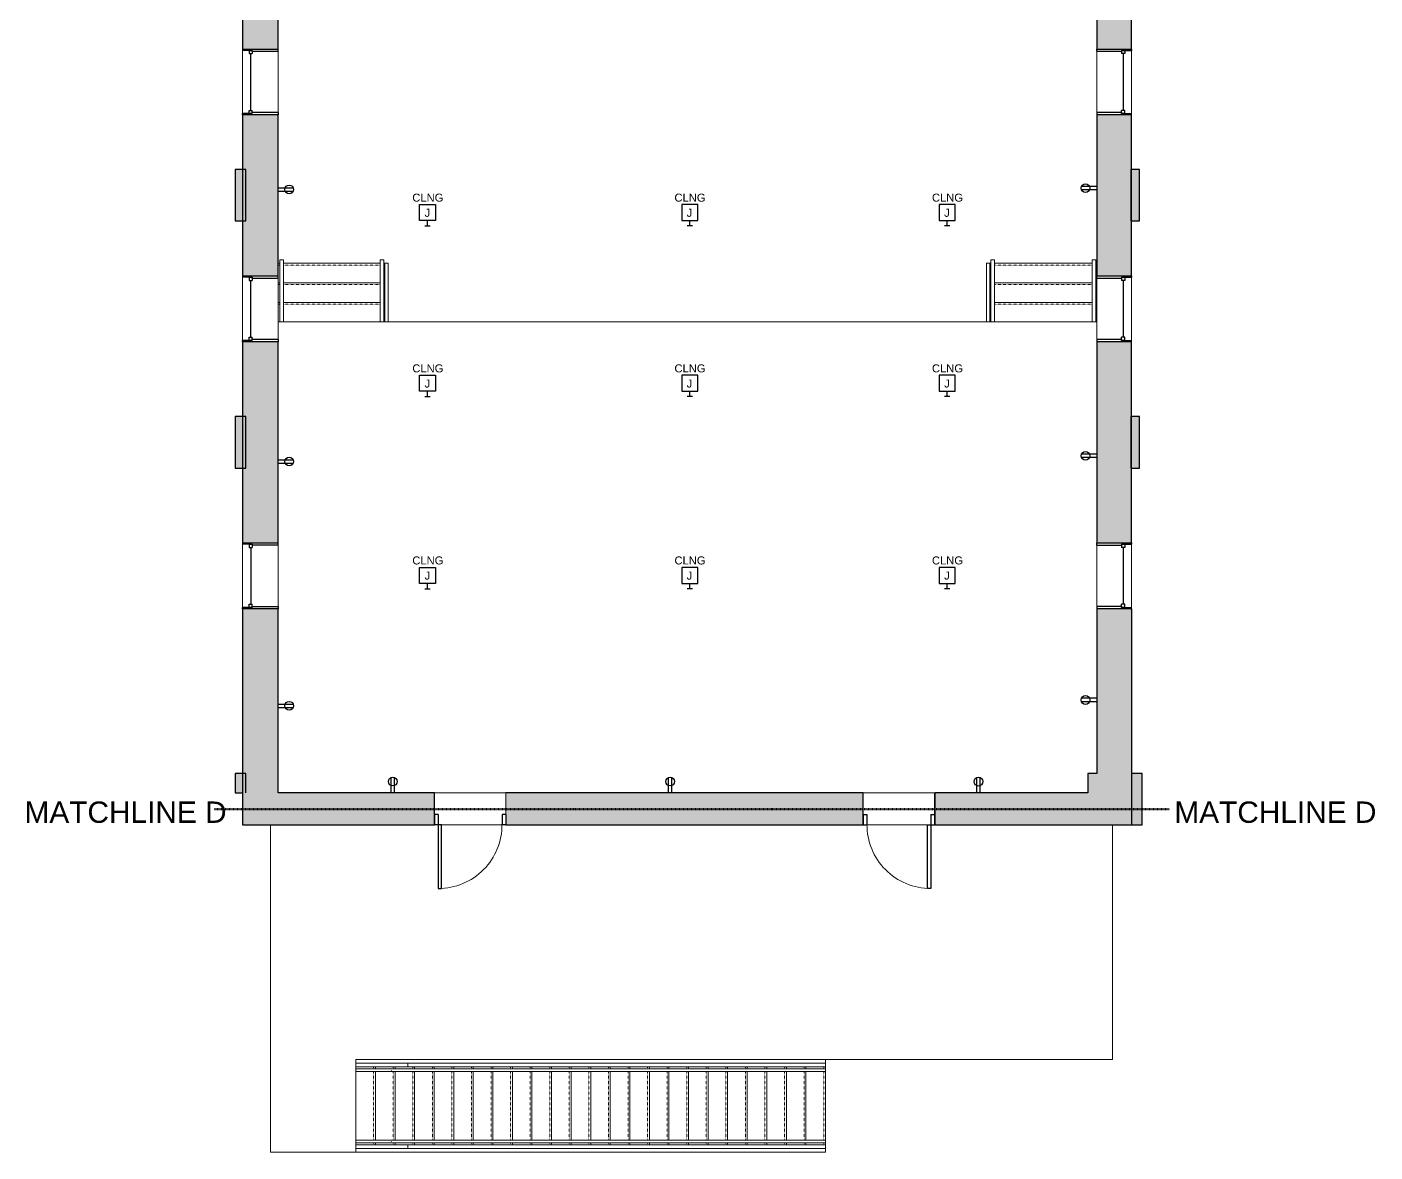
# Model space of a CAD drawing. Header units: inches. Extents: x -4688 to 1542, y -3558 to 978.
# Drawn here: x -1156 to -398, y -2711 to -2078 of the extents above; entities that cross this region are included whole.
import ezdxf

# ---------------------------------------------------------------- set-up
doc = ezdxf.new("R2010")
doc.units = ezdxf.units.IN
doc.header["$MEASUREMENT"] = 0
doc.linetypes.add('Dash', pattern=[0.25, 0.125, -0.125])
doc.linetypes.add('Overhead 1_16_', pattern=[0.101562, 0.0625, -0.039062])
for name, color, linetype, lineweight in [('A-ANNO-MATC', 214, 'Dash', 140), ('A-ANNO-NOTE', 131, 'Continuous', 40), ('A-DOOR', 31, 'Continuous', 18), ('A-DOOR-FRAM', 31, 'Continuous', 30), ('A-FLOR', 192, 'Continuous', 18), ('A-FLOR-HRAL', 11, 'Continuous', 18), ('A-GLAZ', 151, 'Continuous', 18), ('A-WALL', 113, 'Continuous', 18), ('A-WALL-PATT', 111, 'Continuous', 18), ('G-ANNO-TEXT', 231, 'Continuous', 9), ('I-WALL', 2, 'Continuous', 18), ('S-STRS', 31, 'Continuous', 18)]:
    doc.layers.add(name, color=color, linetype=linetype, lineweight=lineweight)
doc.styles.add('Arial', font='arial.ttf', dxfattribs={"height": 4.5})
doc.styles.add('Swis721 Lt BT', font='swissl.ttf', dxfattribs={"height": 4.5})
doc.styles.add('Swis721 Lt BT_1', font='swissl.ttf', dxfattribs={"height": 12})

# ---------------------------------------------------------------- blocks, each defined once
blk = doc.blocks.new('Double Hung - large windows-5248873-1st Floor Power _ Signal')
at = {"layer": 'A-GLAZ', "color": 8, "lineweight": 30}
for p, q in [((-18.5, 10), (-17.75, 10)), ((-17.75, 4.5), (-17.75, 10)), ((17.75, 4.5), (17.75, 10)), ((18.5, 10), (17.75, 10)), ((-17.75, 6.25), (-17.75, 4.5)), ((-17.75, 6.25), (-16, 6.25)), ((-17.75, 4.5), (-16, 4.5)), ((-17.75, 4.5), (-17.25, 4.5)), ((-17.25, -10), (-17.25, 4.5)), ((-16, 6.25), (-16, 4.5)), ((-16, 5.375), (16, 5.375)), ((16, 6.25), (16, 4.5)), ((17.75, 6.25), (16, 6.25)), ((17.75, 4.5), (16, 4.5)), ((17.25, 4.5), (17.75, 4.5)), ((17.25, 4.5), (17.25, -10)), ((17.75, 6.25), (17.75, 4.5)), ((-17.25, -10), (-18.5, -10)), ((17.25, -10), (18.5, -10))]:
    blk.add_line(p, q, dxfattribs=at)
blk = doc.blocks.new('Double Hung - large windows-5534483-1st Floor Power _ Signal')
at = {"layer": 'A-GLAZ', "color": 8, "lineweight": 30}
for p, q in [((-18.5, 9.75), (-17.75, 9.75)), ((-17.75, 4.25), (-17.75, 9.75)), ((17.75, 4.25), (17.75, 9.75)), ((18.5, 9.75), (17.75, 9.75)), ((-17.75, 6), (-17.75, 4.25)), ((-17.75, 6), (-16, 6)), ((-17.75, 4.25), (-16, 4.25)), ((-17.75, 4.25), (-17.25, 4.25)), ((-17.25, -9.75), (-17.25, 4.25)), ((-16, 6), (-16, 4.25)), ((-16, 5.125), (16, 5.125)), ((16, 6), (16, 4.25)), ((17.75, 6), (16, 6)), ((17.75, 4.25), (16, 4.25)), ((17.25, 4.25), (17.75, 4.25)), ((17.25, 4.25), (17.25, -9.75)), ((17.75, 6), (17.75, 4.25)), ((-17.25, -9.75), (-18.5, -9.75)), ((17.25, -9.75), (18.5, -9.75))]:
    blk.add_line(p, q, dxfattribs=at)
blk = doc.blocks.new('Double Hung - large windows-6853879-1st Floor Power _ Signal')
at = {"layer": 'A-GLAZ', "color": 8, "lineweight": 30}
for p, q in [((-17.25, 10), (-18.5, 10)), ((-17.25, 10), (-17.25, -4.5)), ((17.25, 10), (18.5, 10)), ((17.25, -4.5), (17.25, 10)), ((-17.75, -4.5), (-16, -4.5)), ((-17.75, -6.25), (-17.75, -4.5)), ((-17.75, -4.5), (-17.25, -4.5)), ((-17.75, -4.5), (-17.75, -10)), ((-17.75, -6.25), (-16, -6.25)), ((-16, -6.25), (-16, -4.5)), ((-16, -5.375), (16, -5.375)), ((16, -6.25), (16, -4.5)), ((17.75, -4.5), (16, -4.5)), ((17.75, -6.25), (16, -6.25)), ((17.25, -4.5), (17.75, -4.5)), ((17.75, -6.25), (17.75, -4.5)), ((17.75, -4.5), (17.75, -10)), ((-18.5, -10), (-17.75, -10)), ((18.5, -10), (17.75, -10))]:
    blk.add_line(p, q, dxfattribs=at)
blk = doc.blocks.new('Top Rail Type - Top Rail_Internal_-7067207-1st Floor Power _ Signal')
at = {"layer": 'A-FLOR-HRAL', "lineweight": 9}
for p, q in [((-942.09, -2662.84), (-942.09, -2660.84)), ((-942.09, -2660.84), (-707.29, -2660.84)), ((-707.29, -2662.84), (-942.09, -2662.84)), ((-707.29, -2660.84), (-707.29, -2662.84))]:
    blk.add_line(p, q, dxfattribs=at)
blk = doc.blocks.new('Top Rail Type - Top Rail_Internal_-V59-1st Floor Power _ Signal')
at = {"layer": 'A-FLOR-HRAL', "lineweight": 9}
for p, q in [((-971.29, -2662.84), (-971.29, -2660.84)), ((-960.29, -2660.84), (-971.29, -2660.84)), ((-960.29, -2662.84), (-971.29, -2662.84)), ((-707.29, -2660.84), (-960.29, -2660.84)), ((-707.29, -2662.84), (-960.29, -2662.84)), ((-707.29, -2662.84), (-707.29, -2660.84))]:
    blk.add_line(p, q, dxfattribs=at)
blk = doc.blocks.new('Handrail Type - Handrail_Internal_-7067219-1st Floor Power _ Signal')
at = {"layer": 'A-FLOR-HRAL', "lineweight": 9}
for p, q in [((-707.29, -2664.09), (-952.55, -2664.09)), ((-952.55, -2665.59), (-707.29, -2665.59))]:
    blk.add_line(p, q, dxfattribs=at)
at = {"layer": 'A-FLOR-HRAL', "lineweight": 9, "flags": 128}
for points in [[(-951.2, -2664.95), (-951.2, -2664.92), (-951.2, -2664.76), (-951.2, -2664.74)], [(-707.29, -2664.77), (-707.29, -2664.84), (-707.29, -2664.92)]]:
    blk.add_lwpolyline(points, dxfattribs=at)
blk = doc.blocks.new('Handrail Type - Handrail_Internal_-V60-1st Floor Power _ Signal')
at = {"layer": 'A-FLOR-HRAL', "lineweight": 9}
for p, q in [((-971.29, -2665.59), (-971.29, -2664.09)), ((-960.29, -2664.09), (-971.29, -2664.09)), ((-960.29, -2665.59), (-971.29, -2665.59)), ((-707.29, -2664.09), (-960.29, -2664.09)), ((-707.29, -2665.59), (-960.29, -2665.59)), ((-707.29, -2665.59), (-707.29, -2664.09))]:
    blk.add_line(p, q, dxfattribs=at)
blk = doc.blocks.new('Top Rail Type - Top Rail_Internal_-7067231-1st Floor Power _ Signal')
at = {"layer": 'A-FLOR-HRAL', "lineweight": 9}
for p, q in [((-942.09, -2708.84), (-942.09, -2706.84)), ((-942.09, -2706.84), (-707.29, -2706.84)), ((-707.29, -2708.84), (-942.09, -2708.84)), ((-707.29, -2706.84), (-707.29, -2708.84))]:
    blk.add_line(p, q, dxfattribs=at)
blk = doc.blocks.new('Top Rail Type - Top Rail_Internal_-V61-1st Floor Power _ Signal')
at = {"layer": 'A-FLOR-HRAL', "lineweight": 9}
for p, q in [((-971.29, -2708.84), (-971.29, -2706.84)), ((-960.29, -2706.84), (-971.29, -2706.84)), ((-960.29, -2708.84), (-971.29, -2708.84)), ((-707.29, -2706.84), (-960.29, -2706.84)), ((-707.29, -2708.84), (-960.29, -2708.84)), ((-707.29, -2708.84), (-707.29, -2706.84))]:
    blk.add_line(p, q, dxfattribs=at)
blk = doc.blocks.new('Handrail Type - Handrail_Internal_-7067243-1st Floor Power _ Signal')
at = {"layer": 'A-FLOR-HRAL', "lineweight": 9}
for p, q in [((-707.29, -2704.09), (-952.55, -2704.09)), ((-952.55, -2705.59), (-707.29, -2705.59))]:
    blk.add_line(p, q, dxfattribs=at)
at = {"layer": 'A-FLOR-HRAL', "lineweight": 9, "flags": 128}
for points in [[(-951.2, -2704.95), (-951.2, -2704.92), (-951.2, -2704.76), (-951.2, -2704.74)], [(-707.29, -2704.77), (-707.29, -2704.84), (-707.29, -2704.92)]]:
    blk.add_lwpolyline(points, dxfattribs=at)
blk = doc.blocks.new('Handrail Type - Handrail_Internal_-V62-1st Floor Power _ Signal')
at = {"layer": 'A-FLOR-HRAL', "lineweight": 9}
for p, q in [((-971.29, -2705.59), (-971.29, -2704.09)), ((-960.29, -2704.09), (-971.29, -2704.09)), ((-707.29, -2704.09), (-960.29, -2704.09)), ((-707.29, -2705.59), (-707.29, -2704.09)), ((-960.29, -2705.59), (-971.29, -2705.59)), ((-707.29, -2705.59), (-960.29, -2705.59))]:
    blk.add_line(p, q, dxfattribs=at)
blk = doc.blocks.new('Top Rail Type - Top Rail_Internal_-8436637-1st Floor Power _ Signal')
at = {"layer": 'A-FLOR-HRAL', "lineweight": 9}
for p, q in [((-1014.06, -2209.08), (-1012.06, -2209.08)), ((-1014.06, -2244.08), (-1014.06, -2209.08)), ((-1012.06, -2209.08), (-1012.06, -2244.08)), ((-1012.06, -2244.08), (-1014.06, -2244.08))]:
    blk.add_line(p, q, dxfattribs=at)
blk = doc.blocks.new('Top Rail Type - Top Rail_Internal_-V146-1st Floor Power _ Signal')
at = {"layer": 'A-FLOR-HRAL', "lineweight": 9}
for p, q in [((-1014.06, -2209.08), (-1012.06, -2209.08)), ((-1014.06, -2244.08), (-1014.06, -2209.08)), ((-1012.06, -2244.08), (-1012.06, -2209.08)), ((-1014.06, -2244.08), (-1012.06, -2244.08))]:
    blk.add_line(p, q, dxfattribs=at)
blk = doc.blocks.new('Top Rail Type - Top Rail_Internal_-8436653-1st Floor Power _ Signal')
at = {"layer": 'A-FLOR-HRAL', "lineweight": 9}
for p, q in [((-957.56, -2209.08), (-955.56, -2209.08)), ((-957.56, -2244.08), (-957.56, -2209.08)), ((-955.56, -2209.08), (-955.56, -2244.08)), ((-955.56, -2244.08), (-957.56, -2244.08))]:
    blk.add_line(p, q, dxfattribs=at)
blk = doc.blocks.new('Top Rail Type - Top Rail_Internal_-V147-1st Floor Power _ Signal')
at = {"layer": 'A-FLOR-HRAL', "lineweight": 9}
for p, q in [((-957.56, -2209.08), (-955.56, -2209.08)), ((-957.56, -2244.08), (-957.56, -2209.08)), ((-955.56, -2244.08), (-955.56, -2209.08)), ((-957.56, -2244.08), (-955.56, -2244.08))]:
    blk.add_line(p, q, dxfattribs=at)
blk = doc.blocks.new('Top Rail Type - Top Rail_Internal_-8436671-1st Floor Power _ Signal')
at = {"layer": 'A-FLOR-HRAL', "lineweight": 9}
for p, q in [((-614.3, -2209.08), (-612.3, -2209.08)), ((-614.3, -2244.08), (-614.3, -2209.08)), ((-612.3, -2209.08), (-612.3, -2244.08)), ((-612.3, -2244.08), (-614.3, -2244.08))]:
    blk.add_line(p, q, dxfattribs=at)
blk = doc.blocks.new('Top Rail Type - Top Rail_Internal_-V148-1st Floor Power _ Signal')
at = {"layer": 'A-FLOR-HRAL', "lineweight": 9}
for p, q in [((-614.3, -2209.08), (-612.3, -2209.08)), ((-614.3, -2244.08), (-614.3, -2209.08)), ((-612.3, -2244.08), (-612.3, -2209.08)), ((-614.3, -2244.08), (-612.3, -2244.08))]:
    blk.add_line(p, q, dxfattribs=at)
blk = doc.blocks.new('Top Rail Type - Top Rail_Internal_-8436687-1st Floor Power _ Signal')
at = {"layer": 'A-FLOR-HRAL', "lineweight": 9}
for p, q in [((-557.3, -2209.08), (-555.3, -2209.08)), ((-557.3, -2244.08), (-557.3, -2209.08)), ((-555.3, -2209.08), (-555.3, -2244.08)), ((-555.3, -2244.08), (-557.3, -2244.08))]:
    blk.add_line(p, q, dxfattribs=at)
blk = doc.blocks.new('Top Rail Type - Top Rail_Internal_-V149-1st Floor Power _ Signal')
at = {"layer": 'A-FLOR-HRAL', "lineweight": 9}
for p, q in [((-557.3, -2209.08), (-555.3, -2209.08)), ((-557.3, -2244.08), (-557.3, -2209.08)), ((-555.3, -2244.08), (-555.3, -2209.08)), ((-557.3, -2244.08), (-555.3, -2244.08))]:
    blk.add_line(p, q, dxfattribs=at)
blk = doc.blocks.new('Single Flush - OTJ_SOLIDFLUSH_ALUM 3_-8440901-1st Floor Power _ Signal')
at = {"layer": 'A-DOOR', "lineweight": 30}
for p, q in [((16.15625, 44.8125), (16.15625, 9)), ((17.90625, 44.8125), (16.15625, 44.8125)), ((17.90625, 9), (17.90625, 44.8125)), ((16.15625, 9), (17.90625, 9))]:
    blk.add_line(p, q, dxfattribs=at)
at = {"layer": 'A-DOOR', "lineweight": 9}
blk.add_arc((17.90625, 9), 35.8125, 90, 180.5, dxfattribs=at)
at = {"layer": 'A-DOOR-FRAM'}
for p, q in [((-20, 3.25), (-20, 9)), ((-20, 9), (-18, 9)), ((-18, 3.25), (-18, 9)), ((18.000004, 3.25), (18.000004, 9)), ((18.000004, 9), (20.000004, 9)), ((20.000004, 3.25), (20.000004, 9)), ((-20, 3.25), (-18, 3.25)), ((18.000004, 3.25), (20.000004, 3.25))]:
    blk.add_line(p, q, dxfattribs=at)
blk = doc.blocks.new('Single Flush - OTJ_SOLIDFLUSH_ALUM 3_-8440902-1st Floor Power _ Signal')
at = {"layer": 'A-DOOR', "lineweight": 30}
for p, q in [((16.15625, -9), (17.90625, -9)), ((16.15625, -44.8125), (16.15625, -9)), ((17.90625, -9), (17.90625, -44.8125)), ((17.90625, -44.8125), (16.15625, -44.8125))]:
    blk.add_line(p, q, dxfattribs=at)
at = {"layer": 'A-DOOR', "lineweight": 9}
blk.add_arc((17.90625, -9), 35.8125, 179.5, 270, dxfattribs=at)
at = {"layer": 'A-DOOR-FRAM'}
for p, q in [((-20, -3.25), (-20, -9)), ((-20, -3.25), (-18, -3.25)), ((-18, -3.25), (-18, -9)), ((18.000004, -3.25), (18.000004, -9)), ((18.000004, -3.25), (20.000004, -3.25)), ((20.000004, -3.25), (20.000004, -9)), ((-20, -9), (-18, -9)), ((18.000004, -9), (20.000004, -9))]:
    blk.add_line(p, q, dxfattribs=at)

msp = doc.modelspace()

# ---------------------------------------------------------------- hatches: boundary and pattern name
at = {"layer": 'A-WALL-PATT', "lineweight": 9}
h = msp.add_hatch(color=7, dxfattribs=at)
h.paths.add_polyline_path([(-554.8, -2508.84), (-535.3, -2508.84), (-535.3, -2405.34), (-554.8, -2405.34), (-554.8, -2497.91)], flags=0)
h.paths.add_polyline_path([(-535.3, -2368.34), (-535.3, -2255.2), (-554.8, -2255.2), (-554.8, -2368.34)], flags=0)
h.paths.add_polyline_path([(-554.8, -2218.2), (-535.3, -2218.2), (-535.3, -2127.62), (-554.8, -2127.62)], flags=0)
h.paths.add_polyline_path([(-554.8, -2090.62), (-535.3, -2090.62), (-535.3, -1977.62), (-554.8, -1977.62)], flags=0)
h.paths.add_polyline_path([(-535.3, -1940.62), (-535.3, -1827.62), (-554.8, -1827.62), (-554.8, -1940.62)], flags=0)
h.paths.add_polyline_path([(-535.3, -1790.62), (-535.3, -1676.15), (-554.8, -1676.15), (-554.8, -1790.62)], flags=0)
h.paths.add_polyline_path([(-535.3, -1639.15), (-535.3, -1527.62), (-554.8, -1527.62), (-554.8, -1639.15)], flags=0)
h.paths.add_polyline_path([(-535.3, -1490.62), (-535.3, -1377.62), (-554.8, -1377.62), (-554.8, -1490.62)], flags=0)
h.paths.add_polyline_path([(-535.3, -1340.62), (-535.3, -1266.19), (-554.8, -1266.19), (-554.8, -1340.62)], flags=0)
h = msp.add_hatch(color=7, dxfattribs=at)
h.paths.add_polyline_path([(-1035.06, -2508.84), (-1015.06, -2508.84), (-1015.06, -2405.34), (-1035.06, -2405.34)], flags=0)
h.paths.add_polyline_path([(-1015.06, -2368.34), (-1015.06, -2255.2), (-1035.06, -2255.2), (-1035.06, -2368.34)], flags=0)
h.paths.add_polyline_path([(-1015.06, -2218.2), (-1015.06, -2127.62), (-1035.06, -2127.62), (-1035.06, -2218.2)], flags=0)
h.paths.add_polyline_path([(-1035.06, -2090.62), (-1015.06, -2090.62), (-1015.06, -1977.62), (-1035.06, -1977.62)], flags=0)
h.paths.add_polyline_path([(-1015.06, -1940.62), (-1015.06, -1827.62), (-1035.06, -1827.62), (-1035.06, -1940.62)], flags=0)
h.paths.add_polyline_path([(-1015.06, -1790.62), (-1015.06, -1677.62), (-1035.06, -1677.62), (-1035.06, -1790.62)], flags=0)
h.paths.add_polyline_path([(-1015.06, -1640.62), (-1015.06, -1527.62), (-1035.06, -1527.62), (-1035.06, -1640.62)], flags=0)
h.paths.add_polyline_path([(-1015.06, -1490.62), (-1015.06, -1377.62), (-1035.06, -1377.62), (-1035.06, -1490.62)], flags=0)
h.paths.add_polyline_path([(-1035.06, -1340.62), (-1015.06, -1340.62), (-1015.06, -1284.19), (-1035.06, -1284.19), (-1035.06, -1291.97)], flags=0)
for points in [[(-1033.18, -2187.21), (-1033.18, -2158.28), (-1039.18, -2158.28), (-1039.18, -2187.21)], [(-530.69, -2187.21), (-530.69, -2158.28), (-535.69, -2158.28), (-535.69, -2187.21)], [(-1033.18, -2326.21), (-1033.18, -2297.28), (-1039.18, -2297.28), (-1039.18, -2326.21)], [(-530.69, -2326.21), (-530.69, -2297.28), (-535.69, -2297.28), (-535.69, -2326.21)], [(-1035.06, -2508.84), (-1033.18, -2508.84), (-1033.18, -2497.91), (-1039.18, -2497.91), (-1039.18, -2508.84)], [(-554.8, -2508.84), (-554.8, -2497.91), (-559.8, -2497.91), (-559.8, -2508.84)], [(-529.3, -2526.84), (-529.3, -2497.91), (-535.3, -2497.91), (-535.3, -2526.84)]]:
    msp.add_hatch(color=7, dxfattribs=at).paths.add_polyline_path(points, flags=0)
h = msp.add_hatch(color=7, dxfattribs=at)
h.paths.add_polyline_path([(-535.3, -2526.84), (-535.3, -2508.84), (-645.69, -2508.84), (-645.69, -2526.84)], flags=0)
h.paths.add_polyline_path([(-886.95, -2526.84), (-686.05, -2526.84), (-686.05, -2508.84), (-886.95, -2508.84)], flags=0)
h.paths.add_polyline_path([(-927.06, -2526.84), (-927.06, -2508.84), (-1035.06, -2508.84), (-1035.06, -2526.84)], flags=0)

# ---------------------------------------------------------------- linework, layer by layer
at = {"layer": 'A-ANNO-MATC'}
msp.add_line((-1051.04, -2518.06), (-514.04, -2518.06), dxfattribs=at)
at = {"layer": 'A-ANNO-NOTE', "lineweight": 30}
for p, q in [((-1014.74, -2168.63), (-1006.47, -2168.63)), ((-1014.74, -2170.54), (-1006.47, -2170.54)), ((-555.13, -2167.87), (-563.39, -2167.87)), ((-555.13, -2169.79), (-563.39, -2169.79)), ((-935.56, -2187.08), (-935.56, -2178.08)), ((-935.56, -2178.08), (-926.56, -2178.08)), ((-926.56, -2178.08), (-926.56, -2187.08)), ((-779.06, -2178.08), (-788.06, -2178.08)), ((-788.06, -2178.08), (-788.06, -2187.08)), ((-779.06, -2187.08), (-779.06, -2178.08)), ((-634.3, -2178.08), (-643.3, -2178.08)), ((-643.3, -2178.08), (-643.3, -2187.08)), ((-634.3, -2187.08), (-634.3, -2178.08)), ((-926.56, -2187.08), (-935.56, -2187.08)), ((-932.56, -2190.08), (-929.56, -2190.08)), ((-931.06, -2190.08), (-931.06, -2187.08)), ((-788.06, -2187.08), (-779.06, -2187.08)), ((-782.06, -2190.08), (-785.06, -2190.08)), ((-783.56, -2190.08), (-783.56, -2187.08)), ((-643.3, -2187.08), (-634.3, -2187.08)), ((-637.3, -2190.08), (-640.3, -2190.08)), ((-638.8, -2190.08), (-638.8, -2187.08)), ((-935.56, -2283.08), (-935.56, -2274.08)), ((-935.56, -2274.08), (-926.56, -2274.08)), ((-926.56, -2274.08), (-926.56, -2283.08)), ((-779.06, -2274.08), (-788.06, -2274.08)), ((-788.06, -2274.08), (-788.06, -2283.08)), ((-779.06, -2283.08), (-779.06, -2274.08)), ((-634.3, -2274.08), (-643.3, -2274.08)), ((-643.3, -2274.08), (-643.3, -2283.08)), ((-634.3, -2283.08), (-634.3, -2274.08)), ((-926.56, -2283.08), (-935.56, -2283.08)), ((-932.56, -2286.08), (-929.56, -2286.08)), ((-931.06, -2286.08), (-931.06, -2283.08)), ((-788.06, -2283.08), (-779.06, -2283.08)), ((-782.06, -2286.08), (-785.06, -2286.08)), ((-783.56, -2286.08), (-783.56, -2283.08)), ((-643.3, -2283.08), (-634.3, -2283.08)), ((-637.3, -2286.08), (-640.3, -2286.08)), ((-638.8, -2286.08), (-638.8, -2283.08)), ((-555.13, -2318.39), (-563.39, -2318.39)), ((-1014.74, -2321.62), (-1006.47, -2321.62)), ((-1014.74, -2323.53), (-1006.47, -2323.53)), ((-555.13, -2320.3), (-563.39, -2320.3)), ((-935.56, -2391.08), (-935.56, -2382.08)), ((-935.56, -2382.08), (-926.56, -2382.08)), ((-926.56, -2382.08), (-926.56, -2391.08)), ((-779.06, -2382.08), (-788.06, -2382.08)), ((-788.06, -2382.08), (-788.06, -2391.08)), ((-779.06, -2391.08), (-779.06, -2382.08)), ((-634.3, -2382.08), (-643.3, -2382.08)), ((-643.3, -2382.08), (-643.3, -2391.08)), ((-634.3, -2391.08), (-634.3, -2382.08)), ((-926.56, -2391.08), (-935.56, -2391.08)), ((-932.56, -2394.08), (-929.56, -2394.08)), ((-931.06, -2394.08), (-931.06, -2391.08)), ((-788.06, -2391.08), (-779.06, -2391.08)), ((-782.06, -2394.08), (-785.06, -2394.08)), ((-783.56, -2394.08), (-783.56, -2391.08)), ((-643.3, -2391.08), (-634.3, -2391.08)), ((-637.3, -2394.08), (-640.3, -2394.08)), ((-638.8, -2394.08), (-638.8, -2391.08)), ((-1014.74, -2458.94), (-1006.47, -2458.94)), ((-1014.74, -2460.86), (-1006.47, -2460.86)), ((-555.13, -2455.71), (-563.39, -2455.71)), ((-555.13, -2457.63), (-563.39, -2457.63)), ((-951.53, -2508.52), (-951.53, -2500.25)), ((-949.61, -2508.52), (-949.61, -2500.25)), ((-795.53, -2508.52), (-795.53, -2500.25)), ((-793.61, -2508.52), (-793.61, -2500.25)), ((-622.27, -2508.52), (-622.27, -2500.25)), ((-620.35, -2508.52), (-620.35, -2500.25))]:
    msp.add_line(p, q, dxfattribs=at)
for centre, radius in [((-1008.75, -2169.58), 2.48), ((-561.11, -2168.83), 2.47), ((-561.11, -2319.35), 2.48), ((-1008.75, -2322.58), 2.47), ((-561.11, -2456.67), 2.47), ((-1008.75, -2459.9), 2.48), ((-950.57, -2502.54), 2.47), ((-794.57, -2502.54), 2.47), ((-621.31, -2502.54), 2.48)]:
    msp.add_circle(centre, radius, dxfattribs=at)
at = {"layer": 'A-FLOR'}
for p, q in [((-1014.06, -2244.08), (-1015.06, -2244.08)), ((-1015.06, -2244.08), (-1015.06, -2255.2)), ((-957.56, -2244.08), (-1012.06, -2244.08)), ((-955.06, -2244.08), (-955.56, -2244.08)), ((-616.8, -2244.08), (-953.06, -2244.08)), ((-614.3, -2244.08), (-614.8, -2244.08)), ((-557.3, -2244.08), (-612.3, -2244.08)), ((-554.8, -2244.08), (-555.3, -2244.08)), ((-554.8, -2255.2), (-554.8, -2244.08)), ((-1015.06, -2368.34), (-1015.06, -2405.34)), ((-554.8, -2405.34), (-554.8, -2368.34)), ((-1019.29, -2526.84), (-1019.29, -2710.84)), ((-886.95, -2526.84), (-927.06, -2526.84)), ((-646.05, -2526.84), (-686.05, -2526.84)), ((-545.92, -2658.84), (-545.92, -2526.84)), ((-958.32, -2658.84), (-545.92, -2658.84)), ((-971.29, -2664.09), (-971.29, -2662.84)), ((-971.29, -2704.09), (-971.29, -2665.59)), ((-1019.29, -2710.84), (-971.29, -2710.84)), ((-971.29, -2706.84), (-971.29, -2705.59))]:
    msp.add_line(p, q, dxfattribs=at)
at = {"layer": 'A-WALL', "color": 8, "lineweight": 30}
for p, q in [((-1035.06, -1977.62), (-1035.06, -2090.62)), ((-1015.06, -2090.62), (-1015.06, -1977.62)), ((-554.8, -1977.62), (-554.8, -2090.62)), ((-535.3, -2090.62), (-535.3, -1977.62)), ((-1035.06, -2090.62), (-1015.06, -2090.62)), ((-554.8, -2090.62), (-535.3, -2090.62)), ((-1035.06, -2127.62), (-1035.06, -2218.2)), ((-1015.06, -2127.62), (-1035.06, -2127.62)), ((-1015.06, -2218.2), (-1015.06, -2127.62)), ((-535.3, -2127.62), (-554.8, -2127.62)), ((-554.8, -2127.62), (-554.8, -2218.2)), ((-535.3, -2218.2), (-535.3, -2127.62)), ((-1039.18, -2158.28), (-1039.18, -2187.21)), ((-1033.18, -2158.28), (-1039.18, -2158.28)), ((-1033.18, -2187.21), (-1033.18, -2158.28)), ((-1039.18, -2187.21), (-1033.18, -2187.21)), ((-1035.06, -2218.2), (-1015.06, -2218.2)), ((-554.8, -2218.2), (-535.3, -2218.2)), ((-1035.06, -2255.2), (-1035.06, -2368.34)), ((-1015.06, -2255.2), (-1035.06, -2255.2)), ((-1015.06, -2368.34), (-1015.06, -2255.2)), ((-535.3, -2255.2), (-554.8, -2255.2)), ((-554.8, -2255.2), (-554.8, -2368.34)), ((-535.3, -2368.34), (-535.3, -2255.2)), ((-1039.18, -2297.28), (-1039.18, -2326.21)), ((-1033.18, -2297.28), (-1039.18, -2297.28)), ((-1033.18, -2326.21), (-1033.18, -2297.28)), ((-1039.18, -2326.21), (-1033.18, -2326.21)), ((-1035.06, -2368.34), (-1015.06, -2368.34)), ((-554.8, -2368.34), (-535.3, -2368.34)), ((-1035.06, -2405.34), (-1035.06, -2526.84)), ((-1015.06, -2405.34), (-1035.06, -2405.34)), ((-1015.06, -2508.84), (-1015.06, -2405.34)), ((-535.3, -2405.34), (-554.8, -2405.34)), ((-554.8, -2405.34), (-554.8, -2497.91)), ((-535.3, -2405.34), (-535.3, -2526.84)), ((-1039.18, -2497.91), (-1039.18, -2508.84)), ((-1033.18, -2497.91), (-1039.18, -2497.91)), ((-1033.18, -2508.84), (-1033.18, -2497.91)), ((-529.3, -2497.91), (-535.3, -2497.91)), ((-529.3, -2526.84), (-529.3, -2497.91)), ((-1039.18, -2508.84), (-1035.06, -2508.84)), ((-927.06, -2508.84), (-1015.06, -2508.84)), ((-927.06, -2526.84), (-927.06, -2508.84)), ((-686.05, -2508.84), (-886.95, -2508.84)), ((-686.05, -2526.84), (-686.05, -2508.84)), ((-559.8, -2508.84), (-645.69, -2508.84)), ((-1035.06, -2526.84), (-927.06, -2526.84)), ((-886.95, -2526.84), (-686.05, -2526.84)), ((-645.69, -2526.84), (-529.3, -2526.84))]:
    msp.add_line(p, q, dxfattribs=at)
at = {"layer": 'A-WALL', "lineweight": 9}
for p, q in [((-1035.06, -2127.62), (-1035.06, -2090.62)), ((-1015.06, -2090.62), (-1015.06, -2127.62)), ((-554.8, -2127.62), (-554.8, -2090.62)), ((-535.3, -2090.62), (-535.3, -2127.62)), ((-1035.06, -2255.2), (-1035.06, -2218.2)), ((-1015.06, -2218.2), (-1015.06, -2244.08)), ((-554.8, -2244.08), (-554.8, -2218.2)), ((-535.3, -2218.2), (-535.3, -2255.2)), ((-1035.06, -2405.34), (-1035.06, -2368.34)), ((-535.3, -2368.34), (-535.3, -2405.34)), ((-927.06, -2508.84), (-887.06, -2508.84)), ((-886.95, -2508.84), (-886.95, -2526.84)), ((-686.05, -2508.84), (-646.05, -2508.84)), ((-645.69, -2508.84), (-645.69, -2526.84))]:
    msp.add_line(p, q, dxfattribs=at)
at = {"layer": 'A-WALL'}
for p, q in [((-645.69, -2508.84), (-646.05, -2508.84)), ((-646.05, -2508.84), (-646.05, -2526.84)), ((-646.05, -2526.84), (-645.69, -2526.84))]:
    msp.add_line(p, q, dxfattribs=at)
at = {"layer": 'I-WALL', "color": 8, "lineweight": 30}
for p, q in [((-530.69, -2158.28), (-535.69, -2158.28)), ((-535.69, -2158.28), (-535.69, -2187.21)), ((-530.69, -2187.21), (-530.69, -2158.28)), ((-535.69, -2187.21), (-530.69, -2187.21)), ((-530.69, -2297.28), (-535.69, -2297.28)), ((-535.69, -2297.28), (-535.69, -2326.21)), ((-530.69, -2326.21), (-530.69, -2297.28)), ((-535.69, -2326.21), (-530.69, -2326.21)), ((-554.8, -2497.91), (-559.8, -2497.91)), ((-559.8, -2497.91), (-559.8, -2508.84))]:
    msp.add_line(p, q, dxfattribs=at)
at = {"layer": 'S-STRS', "lineweight": 9}
for p, q in [((-1014.06, -2211.08), (-1015.06, -2211.08)), ((-957.56, -2211.08), (-1012.06, -2211.08)), ((-955.06, -2211.08), (-955.56, -2211.08)), ((-953.06, -2211.08), (-955.06, -2211.08)), ((-955.06, -2211.08), (-955.06, -2222.08)), ((-953.06, -2211.08), (-953.06, -2244.08)), ((-614.8, -2211.08), (-616.8, -2211.08)), ((-616.8, -2211.08), (-616.8, -2244.08)), ((-614.8, -2211.08), (-614.8, -2222.08)), ((-614.3, -2211.08), (-614.8, -2211.08)), ((-557.3, -2211.08), (-612.3, -2211.08)), ((-554.8, -2211.08), (-555.3, -2211.08)), ((-1014.06, -2222.08), (-1015.06, -2222.08)), ((-957.56, -2222.08), (-1012.06, -2222.08)), ((-955.06, -2222.08), (-955.56, -2222.08)), ((-955.06, -2222.08), (-955.06, -2233.08)), ((-614.8, -2222.08), (-614.8, -2233.08)), ((-614.3, -2222.08), (-614.8, -2222.08)), ((-557.3, -2222.08), (-612.3, -2222.08)), ((-554.8, -2222.08), (-555.3, -2222.08)), ((-1014.06, -2233.08), (-1015.06, -2233.08)), ((-957.56, -2233.08), (-1012.06, -2233.08)), ((-955.06, -2233.08), (-955.56, -2233.08)), ((-955.06, -2233.08), (-955.06, -2244.08)), ((-614.8, -2233.08), (-614.8, -2244.08)), ((-614.3, -2233.08), (-614.8, -2233.08)), ((-557.3, -2233.08), (-612.3, -2233.08)), ((-554.8, -2233.08), (-555.3, -2233.08)), ((-955.06, -2244.08), (-953.06, -2244.08)), ((-616.8, -2244.08), (-614.8, -2244.08)), ((-971.29, -2658.84), (-971.29, -2660.84)), ((-958.32, -2658.84), (-971.29, -2658.84)), ((-707.29, -2660.84), (-707.29, -2658.84)), ((-971.29, -2664.09), (-971.29, -2662.84)), ((-971.29, -2704.09), (-971.29, -2665.59)), ((-960.29, -2664.09), (-960.29, -2662.84)), ((-960.29, -2704.09), (-960.29, -2665.59)), ((-949.29, -2664.09), (-949.29, -2662.84)), ((-949.29, -2704.09), (-949.29, -2665.59)), ((-938.29, -2664.09), (-938.29, -2662.84)), ((-938.29, -2704.09), (-938.29, -2665.59)), ((-927.29, -2664.09), (-927.29, -2662.84)), ((-927.29, -2704.09), (-927.29, -2665.59)), ((-916.29, -2664.09), (-916.29, -2662.84)), ((-916.29, -2704.09), (-916.29, -2665.59)), ((-905.29, -2664.09), (-905.29, -2662.84)), ((-905.29, -2704.09), (-905.29, -2665.59)), ((-894.29, -2664.09), (-894.29, -2662.84)), ((-894.29, -2704.09), (-894.29, -2665.59)), ((-883.29, -2664.09), (-883.29, -2662.84)), ((-883.29, -2704.09), (-883.29, -2665.59)), ((-872.29, -2664.09), (-872.29, -2662.84)), ((-872.29, -2704.09), (-872.29, -2665.59)), ((-861.29, -2664.09), (-861.29, -2662.84)), ((-861.29, -2704.09), (-861.29, -2665.59)), ((-850.29, -2664.09), (-850.29, -2662.84)), ((-850.29, -2704.09), (-850.29, -2665.59)), ((-839.29, -2664.09), (-839.29, -2662.84)), ((-839.29, -2704.09), (-839.29, -2665.59)), ((-828.29, -2664.09), (-828.29, -2662.84)), ((-828.29, -2704.09), (-828.29, -2665.59)), ((-817.29, -2664.09), (-817.29, -2662.84)), ((-817.29, -2704.09), (-817.29, -2665.59)), ((-806.29, -2664.09), (-806.29, -2662.84)), ((-806.29, -2704.09), (-806.29, -2665.59)), ((-795.29, -2664.09), (-795.29, -2662.84)), ((-795.29, -2704.09), (-795.29, -2665.59)), ((-784.29, -2664.09), (-784.29, -2662.84)), ((-784.29, -2704.09), (-784.29, -2665.59)), ((-773.29, -2664.09), (-773.29, -2662.84)), ((-773.29, -2704.09), (-773.29, -2665.59)), ((-762.29, -2664.09), (-762.29, -2662.84)), ((-762.29, -2704.09), (-762.29, -2665.59)), ((-751.29, -2664.09), (-751.29, -2662.84)), ((-751.29, -2704.09), (-751.29, -2665.59)), ((-740.29, -2664.09), (-740.29, -2662.84)), ((-740.29, -2704.09), (-740.29, -2665.59)), ((-729.29, -2664.09), (-729.29, -2662.84)), ((-729.29, -2704.09), (-729.29, -2665.59)), ((-718.29, -2664.09), (-718.29, -2662.84)), ((-718.29, -2704.09), (-718.29, -2665.59)), ((-707.29, -2664.09), (-707.29, -2662.84)), ((-707.29, -2704.09), (-707.29, -2665.59)), ((-971.29, -2706.84), (-971.29, -2705.59)), ((-971.29, -2708.84), (-971.29, -2710.84)), ((-707.29, -2710.84), (-971.29, -2710.84)), ((-960.29, -2706.84), (-960.29, -2705.59)), ((-949.29, -2706.84), (-949.29, -2705.59)), ((-938.29, -2706.84), (-938.29, -2705.59)), ((-927.29, -2706.84), (-927.29, -2705.59)), ((-916.29, -2706.84), (-916.29, -2705.59)), ((-905.29, -2706.84), (-905.29, -2705.59)), ((-894.29, -2706.84), (-894.29, -2705.59)), ((-883.29, -2706.84), (-883.29, -2705.59)), ((-872.29, -2706.84), (-872.29, -2705.59)), ((-861.29, -2706.84), (-861.29, -2705.59)), ((-850.29, -2706.84), (-850.29, -2705.59)), ((-839.29, -2706.84), (-839.29, -2705.59)), ((-828.29, -2706.84), (-828.29, -2705.59)), ((-817.29, -2706.84), (-817.29, -2705.59)), ((-806.29, -2706.84), (-806.29, -2705.59)), ((-795.29, -2706.84), (-795.29, -2705.59)), ((-784.29, -2706.84), (-784.29, -2705.59)), ((-773.29, -2706.84), (-773.29, -2705.59)), ((-762.29, -2706.84), (-762.29, -2705.59)), ((-751.29, -2706.84), (-751.29, -2705.59)), ((-740.29, -2706.84), (-740.29, -2705.59)), ((-729.29, -2706.84), (-729.29, -2705.59)), ((-718.29, -2706.84), (-718.29, -2705.59)), ((-707.29, -2706.84), (-707.29, -2705.59)), ((-707.29, -2710.84), (-707.29, -2708.84))]:
    msp.add_line(p, q, dxfattribs=at)
at = {"layer": 'S-STRS', "linetype": 'Overhead 1_16_', "lineweight": 9}
for p, q in [((-1014.06, -2212.08), (-1015.06, -2212.08)), ((-957.56, -2212.08), (-1012.06, -2212.08)), ((-955.06, -2212.08), (-955.56, -2212.08)), ((-614.3, -2212.08), (-614.8, -2212.08)), ((-557.3, -2212.08), (-612.3, -2212.08)), ((-554.8, -2212.08), (-555.3, -2212.08)), ((-1014.06, -2223.08), (-1015.06, -2223.08)), ((-957.56, -2223.08), (-1012.06, -2223.08)), ((-955.06, -2223.08), (-955.56, -2223.08)), ((-614.3, -2223.08), (-614.8, -2223.08)), ((-557.3, -2223.08), (-612.3, -2223.08)), ((-554.8, -2223.08), (-555.3, -2223.08)), ((-1014.06, -2234.08), (-1015.06, -2234.08)), ((-957.56, -2234.08), (-1012.06, -2234.08)), ((-955.06, -2234.08), (-955.56, -2234.08)), ((-614.3, -2234.08), (-614.8, -2234.08)), ((-557.3, -2234.08), (-612.3, -2234.08)), ((-554.8, -2234.08), (-555.3, -2234.08)), ((-961.29, -2664.09), (-961.29, -2662.84)), ((-961.29, -2704.09), (-961.29, -2665.59)), ((-950.29, -2664.09), (-950.29, -2662.84)), ((-950.29, -2704.09), (-950.29, -2665.59)), ((-939.29, -2664.09), (-939.29, -2662.84)), ((-939.29, -2704.09), (-939.29, -2665.59)), ((-928.29, -2664.09), (-928.29, -2662.84)), ((-928.29, -2704.09), (-928.29, -2665.59)), ((-917.29, -2664.09), (-917.29, -2662.84)), ((-917.29, -2704.09), (-917.29, -2665.59)), ((-906.29, -2664.09), (-906.29, -2662.84)), ((-906.29, -2704.09), (-906.29, -2665.59)), ((-895.29, -2664.09), (-895.29, -2662.84)), ((-895.29, -2704.09), (-895.29, -2665.59)), ((-884.29, -2664.09), (-884.29, -2662.84)), ((-884.29, -2704.09), (-884.29, -2665.59)), ((-873.29, -2664.09), (-873.29, -2662.84)), ((-873.29, -2704.09), (-873.29, -2665.59)), ((-862.29, -2664.09), (-862.29, -2662.84)), ((-862.29, -2704.09), (-862.29, -2665.59)), ((-851.29, -2664.09), (-851.29, -2662.84)), ((-851.29, -2704.09), (-851.29, -2665.59)), ((-840.29, -2664.09), (-840.29, -2662.84)), ((-840.29, -2704.09), (-840.29, -2665.59)), ((-829.29, -2664.09), (-829.29, -2662.84)), ((-829.29, -2704.09), (-829.29, -2665.59)), ((-818.29, -2664.09), (-818.29, -2662.84)), ((-818.29, -2704.09), (-818.29, -2665.59)), ((-807.29, -2664.09), (-807.29, -2662.84)), ((-807.29, -2704.09), (-807.29, -2665.59)), ((-796.29, -2664.09), (-796.29, -2662.84)), ((-796.29, -2704.09), (-796.29, -2665.59)), ((-785.29, -2664.09), (-785.29, -2662.84)), ((-785.29, -2704.09), (-785.29, -2665.59)), ((-774.29, -2664.09), (-774.29, -2662.84)), ((-774.29, -2704.09), (-774.29, -2665.59)), ((-763.29, -2664.09), (-763.29, -2662.84)), ((-763.29, -2704.09), (-763.29, -2665.59)), ((-752.29, -2664.09), (-752.29, -2662.84)), ((-752.29, -2704.09), (-752.29, -2665.59)), ((-741.29, -2664.09), (-741.29, -2662.84)), ((-741.29, -2704.09), (-741.29, -2665.59)), ((-730.29, -2664.09), (-730.29, -2662.84)), ((-730.29, -2704.09), (-730.29, -2665.59)), ((-719.29, -2664.09), (-719.29, -2662.84)), ((-719.29, -2704.09), (-719.29, -2665.59)), ((-708.29, -2664.09), (-708.29, -2662.84)), ((-708.29, -2704.09), (-708.29, -2665.59)), ((-961.29, -2706.84), (-961.29, -2705.59)), ((-950.29, -2706.84), (-950.29, -2705.59)), ((-939.29, -2706.84), (-939.29, -2705.59)), ((-928.29, -2706.84), (-928.29, -2705.59)), ((-917.29, -2706.84), (-917.29, -2705.59)), ((-906.29, -2706.84), (-906.29, -2705.59)), ((-895.29, -2706.84), (-895.29, -2705.59)), ((-884.29, -2706.84), (-884.29, -2705.59)), ((-873.29, -2706.84), (-873.29, -2705.59)), ((-862.29, -2706.84), (-862.29, -2705.59)), ((-851.29, -2706.84), (-851.29, -2705.59)), ((-840.29, -2706.84), (-840.29, -2705.59)), ((-829.29, -2706.84), (-829.29, -2705.59)), ((-818.29, -2706.84), (-818.29, -2705.59)), ((-807.29, -2706.84), (-807.29, -2705.59)), ((-796.29, -2706.84), (-796.29, -2705.59)), ((-785.29, -2706.84), (-785.29, -2705.59)), ((-774.29, -2706.84), (-774.29, -2705.59)), ((-763.29, -2706.84), (-763.29, -2705.59)), ((-752.29, -2706.84), (-752.29, -2705.59)), ((-741.29, -2706.84), (-741.29, -2705.59)), ((-730.29, -2706.84), (-730.29, -2705.59)), ((-719.29, -2706.84), (-719.29, -2705.59)), ((-708.29, -2706.84), (-708.29, -2705.59))]:
    msp.add_line(p, q, dxfattribs=at)

# ---------------------------------------------------------------- block references
at = {"layer": 'A-DOOR', "rotation": 180}
msp.add_blockref('Single Flush - OTJ_SOLIDFLUSH_ALUM 3_-8440901-1st Floor Power _ Signal', (-907.06, -2517.84), dxfattribs=at)
at = {"layer": 'A-DOOR'}
msp.add_blockref('Single Flush - OTJ_SOLIDFLUSH_ALUM 3_-8440902-1st Floor Power _ Signal', (-666.05, -2517.84), dxfattribs=at)
at = {"layer": 'A-FLOR-HRAL', "lineweight": 9}
for name in ['Top Rail Type - Top Rail_Internal_-8436637-1st Floor Power _ Signal', 'Top Rail Type - Top Rail_Internal_-V146-1st Floor Power _ Signal', 'Top Rail Type - Top Rail_Internal_-8436653-1st Floor Power _ Signal', 'Top Rail Type - Top Rail_Internal_-V147-1st Floor Power _ Signal', 'Top Rail Type - Top Rail_Internal_-8436671-1st Floor Power _ Signal', 'Top Rail Type - Top Rail_Internal_-V148-1st Floor Power _ Signal', 'Top Rail Type - Top Rail_Internal_-8436687-1st Floor Power _ Signal', 'Top Rail Type - Top Rail_Internal_-V149-1st Floor Power _ Signal', 'Top Rail Type - Top Rail_Internal_-V59-1st Floor Power _ Signal', 'Handrail Type - Handrail_Internal_-V60-1st Floor Power _ Signal', 'Handrail Type - Handrail_Internal_-7067219-1st Floor Power _ Signal', 'Top Rail Type - Top Rail_Internal_-7067207-1st Floor Power _ Signal', 'Handrail Type - Handrail_Internal_-V62-1st Floor Power _ Signal', 'Handrail Type - Handrail_Internal_-7067243-1st Floor Power _ Signal', 'Top Rail Type - Top Rail_Internal_-V61-1st Floor Power _ Signal', 'Top Rail Type - Top Rail_Internal_-7067231-1st Floor Power _ Signal']:
    msp.add_blockref(name, (0, 0), dxfattribs=at)
at = {"layer": 'A-GLAZ'}
for name, p, rotation in [('Double Hung - large windows-5248873-1st Floor Power _ Signal', (-1025.06, -2109.12), 89.99999999999991), ('Double Hung - large windows-5534483-1st Floor Power _ Signal', (-545.05, -2109.12), 269.9999999999999), ('Double Hung - large windows-5248873-1st Floor Power _ Signal', (-1025.06, -2236.7), 89.99999999999991), ('Double Hung - large windows-5534483-1st Floor Power _ Signal', (-545.05, -2236.7), 269.9999999999999), ('Double Hung - large windows-6853879-1st Floor Power _ Signal', (-1025.06, -2386.84), 269.9999999999999), ('Double Hung - large windows-5534483-1st Floor Power _ Signal', (-545.05, -2386.84), 269.9999999999999)]:
    msp.add_blockref(name, p, dxfattribs=dict(at, rotation=rotation))

# ---------------------------------------------------------------- texts
at = {"layer": 'A-ANNO-NOTE', "lineweight": 9, "char_height": 4.5, "attachment_point": 1}
for s, insert, width, style in [('CLNG', (-939.56, -2171.94), 20.604, 'Swis721 Lt BT'), ('CLNG', (-792.18, -2171.94), 20.604, 'Swis721 Lt BT'), ('CLNG', (-647.43, -2171.94), 20.604, 'Swis721 Lt BT'), ('J', (-932.68, -2180.46), 3.939, 'Arial'), ('J', (-785.32, -2180.46), 3.939, 'Arial'), ('J', (-640.57, -2180.46), 3.939, 'Arial'), ('CLNG', (-939.56, -2267.94), 20.604, 'Swis721 Lt BT'), ('CLNG', (-792.18, -2267.94), 20.604, 'Swis721 Lt BT'), ('CLNG', (-647.43, -2267.94), 20.604, 'Swis721 Lt BT'), ('J', (-932.68, -2276.46), 3.939, 'Arial'), ('J', (-785.32, -2276.46), 3.939, 'Arial'), ('J', (-640.57, -2276.46), 3.939, 'Arial'), ('CLNG', (-939.56, -2375.94), 20.604, 'Swis721 Lt BT'), ('CLNG', (-792.18, -2375.94), 20.604, 'Swis721 Lt BT'), ('CLNG', (-647.43, -2375.94), 20.604, 'Swis721 Lt BT'), ('J', (-932.68, -2384.46), 3.939, 'Arial'), ('J', (-785.32, -2384.46), 3.939, 'Arial'), ('J', (-640.57, -2384.46), 3.939, 'Arial')]:
    msp.add_mtext(s, dxfattribs=dict(at, insert=insert, width=width, style=style))
at = {"layer": 'G-ANNO-TEXT', "color": 7, "char_height": 12, "width": 128.775, "attachment_point": 1, "style": 'Swis721 Lt BT_1'}
for insert in [(-1157.58, -2513.73), (-511.15, -2513.73)]:
    msp.add_mtext('MATCHLINE D', dxfattribs=dict(at, insert=insert))

doc.saveas('drawing.dxf')
